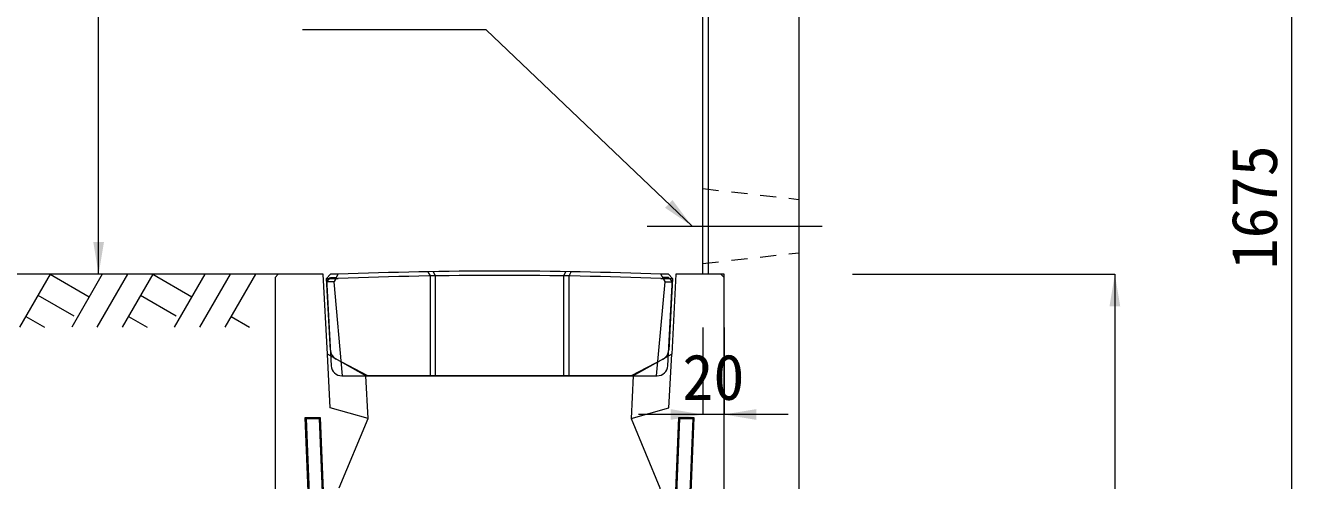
# Model space of a CAD drawing. Units: millimetres at full size. Extents: x 187207 to 255567, y 882048 to 905686.
# Drawn here: x 210516 to 211700, y 890772 to 891198 of the extents above; entities that cross this region are included whole.
import ezdxf
from ezdxf.enums import TextEntityAlignment as Align

# ---------------------------------------------------------------- set-up
doc = ezdxf.new("R2010")
doc.units = ezdxf.units.MM
doc.header["$LTSCALE"] = 20
for name, pattern in [('DASHED', [7.5, 6, -1.5]), ('USER1', [28.575, 19.05, -3.175, 3.175, -3.175]), ('USER2', [1.35, 0.75, -0.6])]:
    doc.linetypes.add(name, pattern=pattern)
for name, color, linetype, lineweight in [('0_2', 7, 'Continuous', 20), ('パネックス', 2, 'Continuous', 13), ('寸法線', 7, 'Continuous', 13), ('引出線', 4, 'Continuous', 13), ('箱型U字側溝', 2, 'Continuous', 9), ('ﾊｯﾁﾝｸﾞ', 7, 'Continuous', 5)]:
    doc.layers.add(name, color=color, linetype=linetype, lineweight=lineweight)
doc.styles.add('ＭＳ ゴシック', font='')
doc.styles.get('ＭＳ ゴシック').set_extended_font_data('MS Gothic')

# ---------------------------------------------------------------- blocks, each defined once
blk = doc.blocks.new('filled_arrow')
at = {"color": 0, "linetype": 'Continuous', "lineweight": -2}
blk.add_solid([(7.5, 1.25), (0, 0), (7.5, -1.25)], dxfattribs=at)

msp = doc.modelspace()

# ---------------------------------------------------------------- linework, layer by layer
at = {"layer": '0_2'}
msp.add_line((210752.37, 890965.37), (210352.37, 890965.37), dxfattribs=at)
at = {"layer": 'パネックス', "lineweight": 5}
msp.add_line((211154.37, 891865.37), (211154.37, 890965.37), dxfattribs=at)
at = {"layer": 'パネックス'}
for p, q in [((211239.37, 891865.37), (211239.37, 890190.37)), ((211149.37, 890965.37), (211149.37, 891860.37)), ((211169.37, 890965.37), (211149.37, 890965.37)), ((211169.37, 890190.37), (211169.37, 890965.37))]:
    msp.add_line(p, q, dxfattribs=at)
at = {"layer": 'パネックス', "linetype": 'USER2', "lineweight": 9}
for p, q in [((211149.37, 891045.37), (211239.37, 891035.37)), ((211149.37, 890975.37), (211239.37, 890985.37))]:
    msp.add_line(p, q, dxfattribs=at)
at = {"layer": '寸法線'}
for p, q in [((210584.37, 890965.37), (210584.37, 891865.37)), ((211700.22, 890190.37), (211700.22, 891865.37)), ((210702.37, 890965.37), (210584.37, 890965.37)), ((211289.37, 890965.37), (211534.84, 890965.37)), ((211534.84, 890965.37), (211534.84, 890190.37)), ((211149.37, 890915.37), (211149.37, 890834.07)), ((211169.37, 890915.37), (211169.37, 890834.07)), ((211229.37, 890834.07), (211089.37, 890834.07))]:
    msp.add_line(p, q, dxfattribs=at)
at = {"layer": '寸法線', "linetype": 'USER1', "lineweight": 9}
msp.add_line((211097.52, 891010.37), (211261.23, 891010.37), dxfattribs=at)
at = {"layer": '引出線'}
msp.add_lwpolyline([(211139.37, 891010.37), (210946.91, 891193.82), (210775.17, 891193.82)], dxfattribs=at)
at = {"layer": '箱型U字側溝'}
for p, q in [((210797.58, 890961.23), (210808.44, 890961.23)), ((211110.28, 890961.23), (211121.15, 890961.23)), ((210777.68, 890831.37), (210778.72, 890830.37)), ((210791.69, 890831.37), (210790.73, 890830.37)), ((211141.06, 890831.37), (211120.29, 890317.18)), ((211127.05, 890831.37), (211128.01, 890830.37)), ((211141.06, 890831.37), (211140.02, 890830.37)), ((210790.73, 890830.37), (210811.45, 890317.71))]:
    msp.add_line(p, q, dxfattribs=at)
at = {"layer": '箱型U字側溝', "lineweight": 18}
msp.add_line((210811.91, 890870.23), (211106.81, 890870.23), dxfattribs=at)
at = {"layer": '箱型U字側溝', "lineweight": 13}
msp.add_lwpolyline([(210809.37, 890765.37), (210836.37, 890830.37), (210834.37, 890870.37), (210798.37, 890890.37), (210794.37, 890965.37), (210752.37, 890965.37), (210749.37, 890962.37), (210749.37, 890210.37), (210769.37, 890190.37), (211149.37, 890190.37), (211169.37, 890210.37), (211169.37, 890962.37), (211166.37, 890965.37), (211124.37, 890965.37), (211120.37, 890890.37), (211084.37, 890870.37), (211082.37, 890830.37), (211109.37, 890765.37), (211091.31, 890318.35)], dxfattribs=at)
at = {"layer": '箱型U字側溝', "lineweight": 18}
for points in [[(210801.15, 890894.19), (210797.58, 890961.23), (210801.36, 890965.23)], [(210808.36, 890965.23), (210801.36, 890965.23), (210797.58, 890961.23), (210801.92, 890879.69)], [(211116.8, 890879.69), (211121.15, 890961.23), (211117.36, 890965.23), (211110.36, 890965.23)], [(211117.36, 890965.23), (211121.15, 890961.23), (211117.57, 890894.19)], [(211112.24, 890885.87), (211082.46, 890870.23), (210836.27, 890870.23), (210806.49, 890885.87)]]:
    msp.add_lwpolyline(points, dxfattribs=at)
at = {"layer": '箱型U字側溝', "color": 5}
for points in [[(210801.36, 890962.32), (210806.74, 890962.23), (210804.58, 890958.23), (210797.73, 890958.34)], [(211117.36, 890962.32), (211111.98, 890962.23), (211114.15, 890958.23), (211120.99, 890958.34)]]:
    msp.add_lwpolyline(points, close=True, dxfattribs=at)
at = {"layer": '箱型U字側溝', "color": 5, "linetype": 'DASHED'}
for points in [[(210812.43, 890870.23), (210804.58, 890958.23), (210808.36, 890965.23)], [(211106.3, 890870.23), (211114.15, 890958.23), (211110.36, 890965.23)]]:
    msp.add_lwpolyline(points, dxfattribs=at)
at = {"layer": '箱型U字側溝'}
for points in [[(210892.3, 890967.64), (210894.36, 890963.67), (210894.36, 890870.23)], [(210899.36, 890870.23), (210899.36, 890963.75), (210897.3, 890967.72)], [(211019.36, 890870.23), (211019.36, 890963.75), (211021.42, 890967.72)], [(211024.36, 890870.23), (211024.36, 890963.67), (211026.42, 890967.64)], [(210798.46, 890317.18), (210777.68, 890831.37), (210791.69, 890831.37), (210812.45, 890317.75)], [(211106.3, 890317.75), (211127.05, 890831.37), (211141.06, 890831.37)], [(210799.46, 890317.22), (210778.72, 890830.37), (210790.73, 890830.37)], [(211107.3, 890317.71), (211128.01, 890830.37), (211140.02, 890830.37), (211119.29, 890317.22)]]:
    msp.add_lwpolyline(points, dxfattribs=at)
at = {"layer": '箱型U字側溝', "linetype": 'DASHED', "lineweight": 13}
for points in [[(210836.37, 890830.37), (210801.04, 890840.37), (210798.37, 890890.37)], [(211082.37, 890830.37), (211117.71, 890840.37), (211120.37, 890890.37)]]:
    msp.add_lwpolyline(points, dxfattribs=at)
at = {"layer": '箱型U字側溝', "lineweight": 18}
for centre, radius, start, end in [((210959.36, 887166.56), 3801.67, 87.72365, 92.27635), ((210811.14, 890894.72), 10, 183.05288, 242.29297), ((211107.59, 890894.72), 10, 297.70703, 356.94712), ((210811.91, 890880.23), 10, 183.05288, 270), ((211106.81, 890880.23), 10, 270, 356.94712)]:
    msp.add_arc(centre, radius, start, end, dxfattribs=at)
at = {"layer": '箱型U字側溝'}
msp.add_arc((210959.36, 887166.56), 3797.67, 87.72245, 92.27755, dxfattribs=at)
at = {"layer": 'ﾊｯﾁﾝｸﾞ', "lineweight": 9}
for p, q in [((210539.06, 890965.37), (210510.41, 890915.75)), ((210539.06, 890965.37), (210575.63, 890944.26)), ((210587.81, 890965.37), (210559.17, 890915.75)), ((210611.44, 890965.37), (210582.79, 890915.75)), ((210635.06, 890965.37), (210606.41, 890915.75)), ((210635.06, 890965.37), (210671.62, 890944.26)), ((210683.81, 890965.37), (210655.16, 890915.75)), ((210707.43, 890965.37), (210678.79, 890915.75)), ((210731.06, 890965.37), (210702.41, 890915.75)), ((210527.64, 890945.59), (210561.05, 890926.3)), ((210623.63, 890945.59), (210657.05, 890926.3)), ((210516.21, 890925.8), (210533.63, 890915.75)), ((210612.21, 890925.8), (210629.63, 890915.75)), ((210708.21, 890925.8), (210725.63, 890915.75))]:
    msp.add_line(p, q, dxfattribs=at)

# ---------------------------------------------------------------- block references
at = {"layer": '寸法線', "xscale": 4, "yscale": 4}
for p, rotation in [((210584.37, 890965.37), 90), ((211534.84, 890965.37), 270), ((211149.37, 890834.07), 180)]:
    msp.add_blockref('filled_arrow', p, dxfattribs=dict(at, rotation=rotation))
msp.add_blockref('filled_arrow', (211169.37, 890834.07), dxfattribs=at)
at = {"layer": '引出線', "xscale": 4, "yscale": 4, "rotation": 136.4}
msp.add_blockref('filled_arrow', (211139.37, 891010.37), dxfattribs=at)

# ---------------------------------------------------------------- texts
at = {"layer": '寸法線', "style": 'ＭＳ ゴシック'}
msp.add_text('1675', height=42.72, rotation=90, dxfattribs=at).set_placement((211665.22, 891027.87), align=Align.MIDDLE_CENTER)
msp.add_text('20', height=42.72, dxfattribs=at).set_placement((211159.37, 890869.07), align=Align.MIDDLE_CENTER)

doc.saveas('drawing.dxf')
